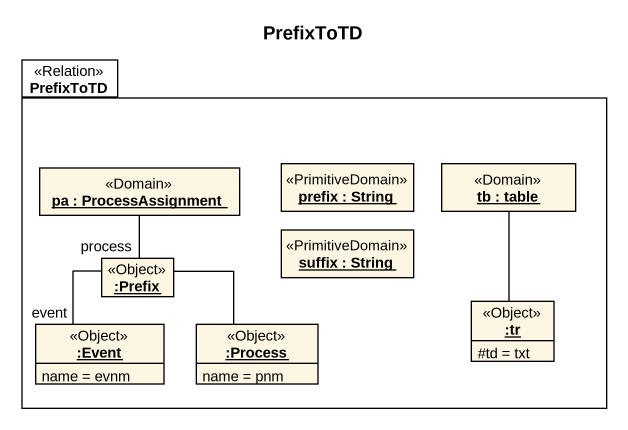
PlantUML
@startuml
title PrefixToTD
hide circle
hide empty members
skinparam classAttributeIconSize 0
package PrefixToTD <<Relation>> {
  object "pa : ProcessAssignment" as pa <<Domain>>
  object "prefix : String" as prefix <<PrimitiveDomain>>
  object "tb : table" as tb <<Domain>>
  object "suffix : String" as suffix <<PrimitiveDomain>>
  object ":Prefix" as Prefix <<Object>>
  object ":tr" as tr <<Object>> {
    #td = txt
  }
  object ":Event" as Event <<Object>> {
    name = evnm
  }
  object ":Process" as Process_ <<Object>> {
    name = pnm
  }
}
pa -- Prefix : process
tb -- tr
Prefix -- Event : event
Prefix -- Process_
@enduml
